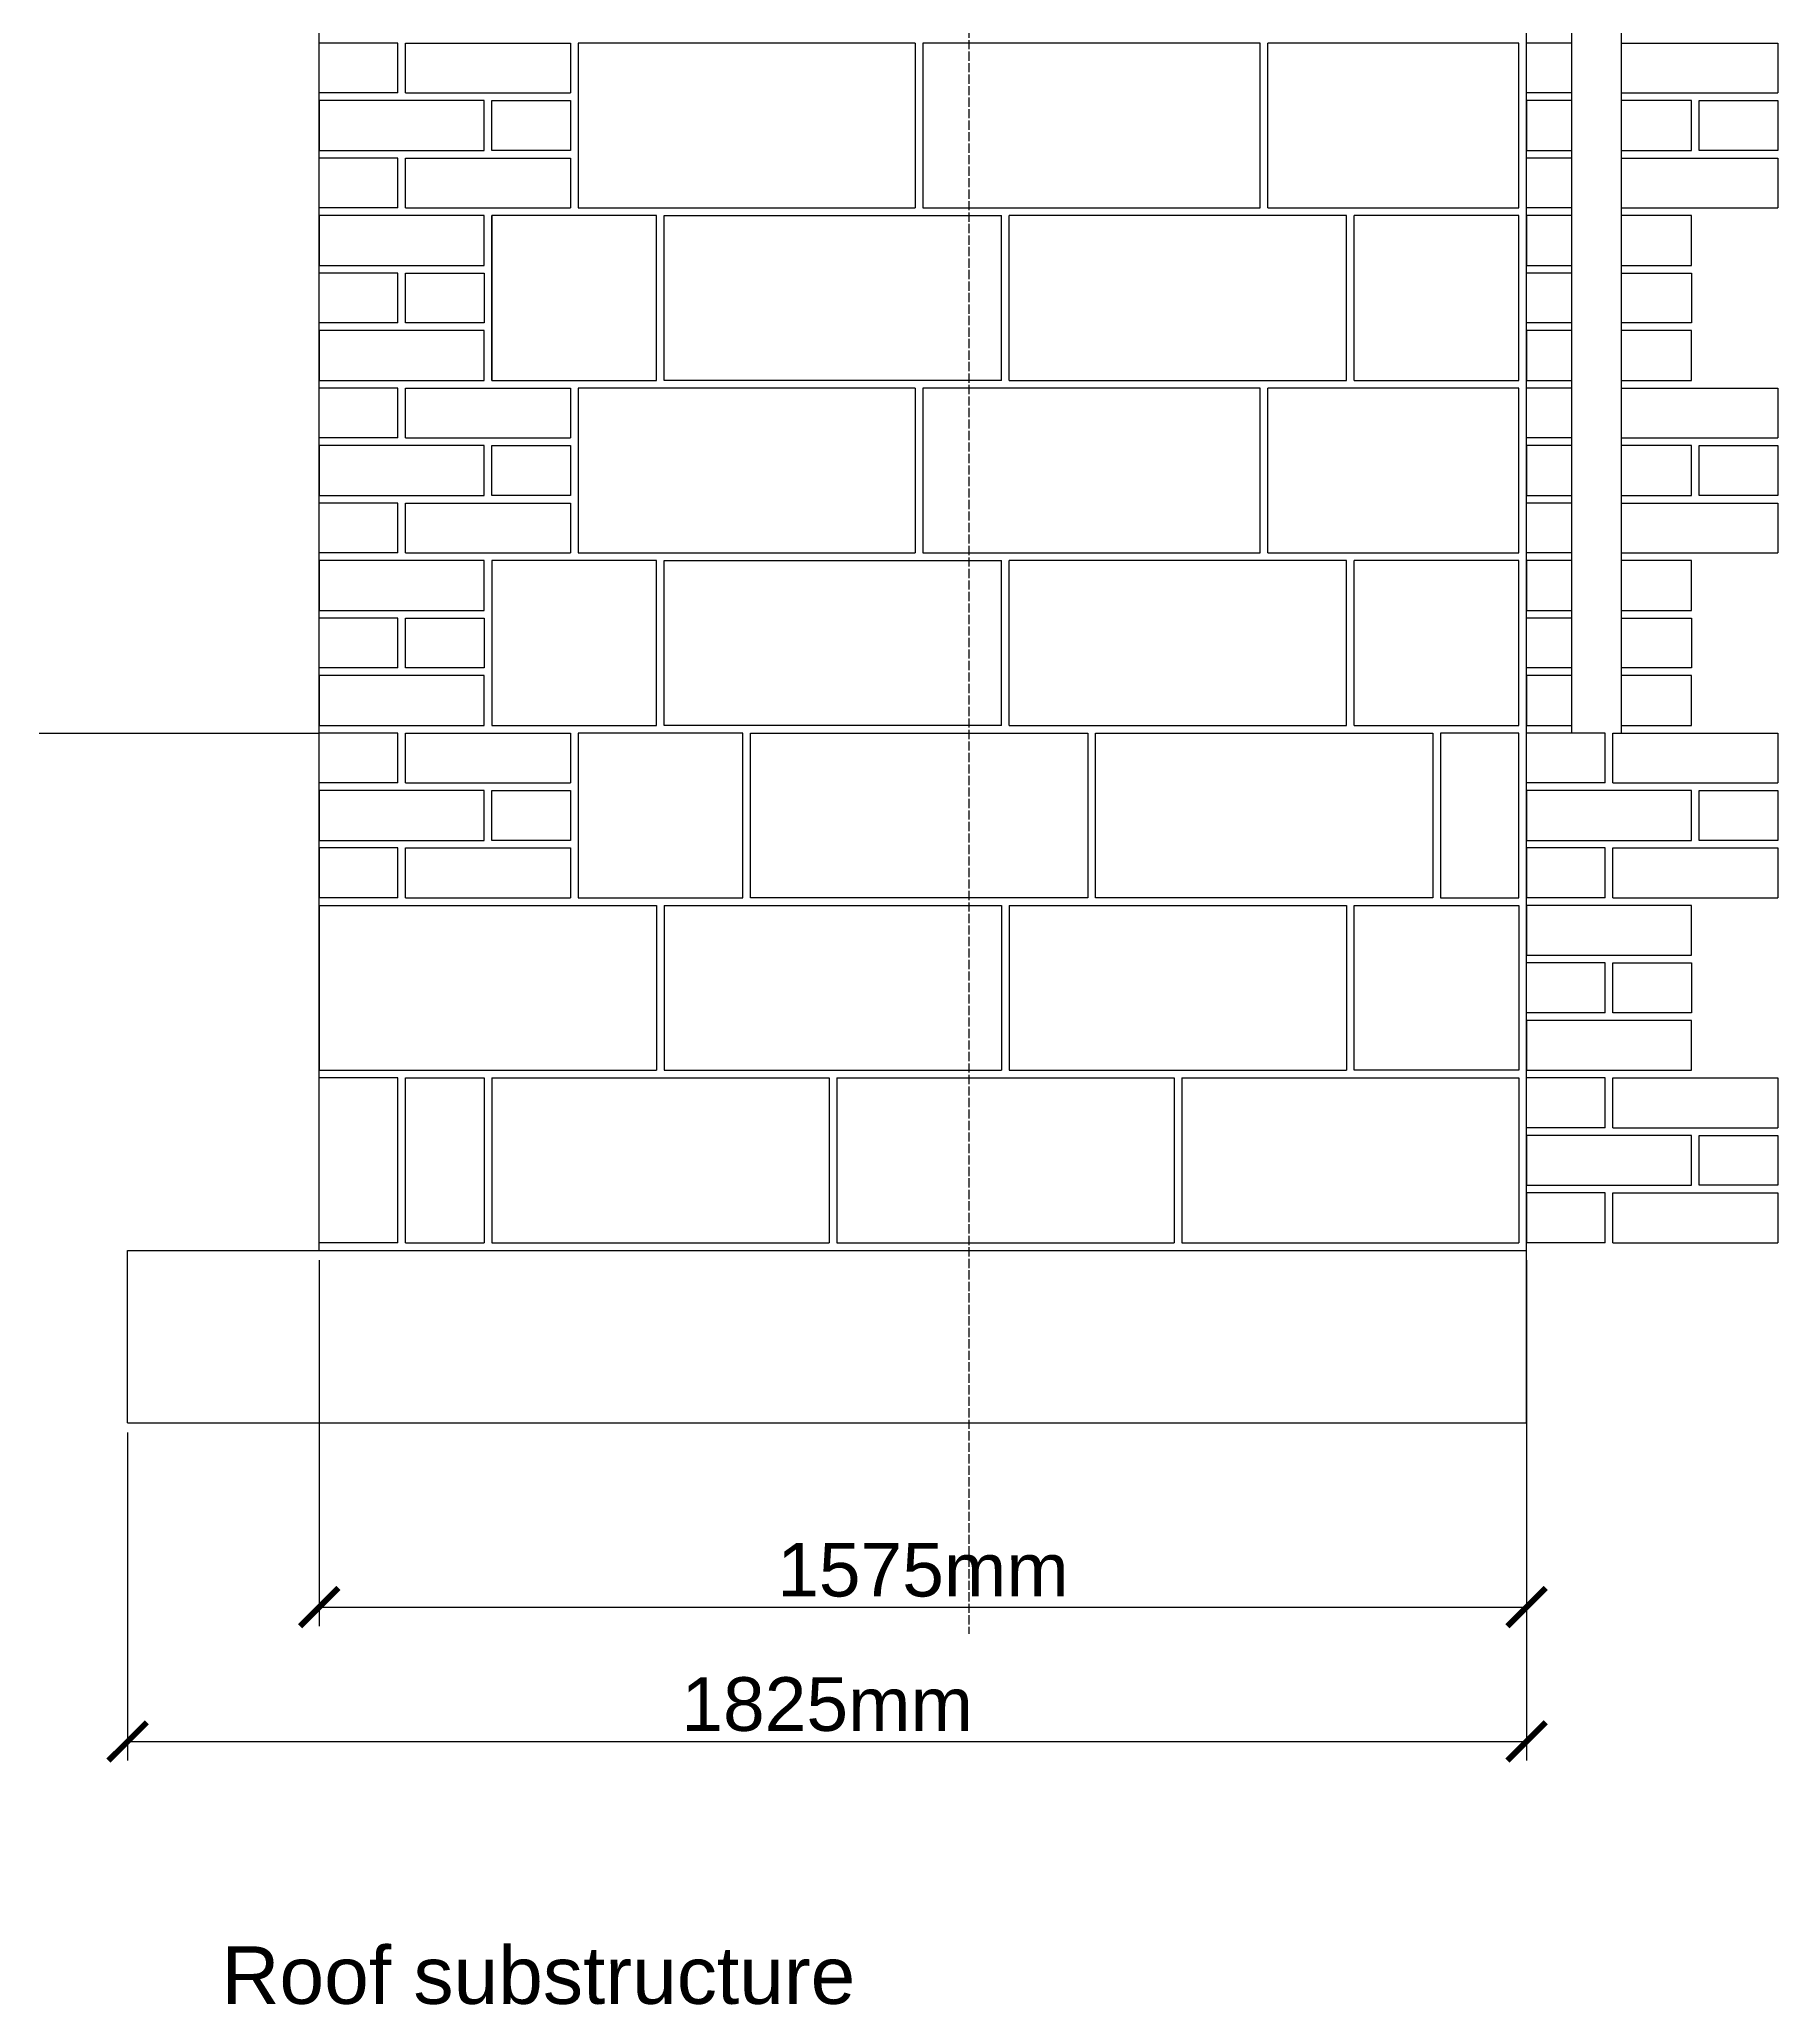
# Model space of a CAD drawing. Header units: millimetres. Extents: x -11841 to 102307, y -68819 to 40378.
# Drawn here: x 63877 to 66145, y 1229 to 3793 of the extents above; entities that cross this region are included whole.
import ezdxf

# ---------------------------------------------------------------- set-up
doc = ezdxf.new("R2010")
doc.units = ezdxf.units.MM
doc.linetypes.add('ACAD_ISO02W100', pattern=[15, 12, -3])
doc.styles.get("Standard").update_dxf_attribs({"font": 'Arial.ttf'})
doc.dimstyles.new('JRMStyle', dxfattribs={"dimtxt": 3.5, "dimasz": 2.5, "dimexe": 1.25, "dimexo": 0.625, "dimtad": 1, "dimdec": 0, "dimdsep": 46, "dimtxsty": 'Standard', "dimblk": 'ARCHTICK', "dimblk1": 'ARCHTICK', "dimblk2": 'ARCHTICK', "dimcen": 2.5, "dimadec": 0, "dimazin": 0, "dimtfac": 1, "dimtdec": 0, "dimtmove": 0, "dimatfit": 3, "dimldrblk": 'ARCHTICK', "dimfxl": 1, "dimarcsym": 0})

# ---------------------------------------------------------------- blocks, each defined once
blk = doc.blocks.new('_ArchTick')
at = {"color": 0, "linetype": 'ByBlock', "const_width": 0.15}
blk.add_lwpolyline([(-0.5, -0.5), (0.5, 0.5)], dxfattribs=at)
blk = doc.blocks.new('*D72')
at = {"color": 0, "lineweight": -2, "ltscale": 0.58, "transparency": 16777216}
for p, q in [((64242.02787783486, 2200.332281707066), (64242.02787783486, 1722.624275261907)), ((65817.02787783486, 2200.332281707067), (65817.02787783486, 1722.624275261907)), ((64242.02787783486, 1747.624275261907), (65817.02787783486, 1747.624275261907))]:
    blk.add_line(p, q, dxfattribs=at)
at = {"layer": 'Defpoints', "color": 0, "ltscale": 0.58, "transparency": 16777216}
for p in [(64242.02787783486, 2212.832281707066), (65817.02787783486, 2212.832281707067), (65817.02787783486, 1747.624275261907)]:
    blk.add_point(p, dxfattribs=at)
at = {"color": 0, "lineweight": -2, "ltscale": 0.58, "transparency": 16777216, "xscale": 50, "yscale": 50, "zscale": 50, "rotation": 180}
blk.add_blockref('_ArchTick', (64242.02787783486, 1747.624275261907), dxfattribs=at)
at = {"color": 0, "lineweight": -2, "ltscale": 0.58, "transparency": 16777216, "xscale": 50, "yscale": 50, "zscale": 50}
blk.add_blockref('_ArchTick', (65817.02787783486, 1747.624275261907), dxfattribs=at)
at = {"color": 0, "ltscale": 0.58, "transparency": 16777216, "insert": (65029.52787783486, 1795.864384402426), "char_height": 70, "attachment_point": 5}
blk.add_mtext('1575mm', dxfattribs=at)
blk = doc.blocks.new('*D73')
at = {"color": 0, "lineweight": -2, "ltscale": 0.58, "transparency": 16777216}
for p, q in [((63992.02787783486, 1975.332281707066), (63992.02787783486, 1547.292497059935)), ((65817.02787783486, 1975.332281707067), (65817.02787783486, 1547.292497059935)), ((63992.02787783486, 1572.292497059935), (65817.02787783486, 1572.292497059935))]:
    blk.add_line(p, q, dxfattribs=at)
at = {"layer": 'Defpoints', "color": 0, "ltscale": 0.58, "transparency": 16777216}
for p in [(63992.02787783486, 1987.832281707066), (65817.02787783486, 1987.832281707067), (65817.02787783486, 1572.292497059935)]:
    blk.add_point(p, dxfattribs=at)
at = {"color": 0, "lineweight": -2, "ltscale": 0.58, "transparency": 16777216, "xscale": 50, "yscale": 50, "zscale": 50, "rotation": 180}
blk.add_blockref('_ArchTick', (63992.02787783486, 1572.292497059935), dxfattribs=at)
at = {"color": 0, "lineweight": -2, "ltscale": 0.58, "transparency": 16777216, "xscale": 50, "yscale": 50, "zscale": 50}
blk.add_blockref('_ArchTick', (65817.02787783486, 1572.292497059935), dxfattribs=at)
at = {"color": 0, "ltscale": 0.58, "transparency": 16777216, "insert": (64904.52787783486, 1620.532606200454), "char_height": 70, "attachment_point": 5}
blk.add_mtext('1825mm', dxfattribs=at)

msp = doc.modelspace()

# ---------------------------------------------------------------- linework, layer by layer
at = {"linetype": 'ACAD_ISO02W100'}
msp.add_line((65089.45771201851, 6311.889887493824), (65089.45771201851, 1712.851113428849), dxfattribs=at)
for p, q in [((64242.02787783486, 2212.832281707067), (64242.02787783486, 6015.832281707101)), ((65817.02787783486, 1987.832281707067), (65817.02787783483, 5363.832281707068)), ((64344.52787783486, 3787.832281707067), (64242.02787783486, 3787.832281707067)), ((64344.52787783486, 3722.832281707067), (64344.52787783486, 3787.832281707067)), ((64354.52787783486, 3722.832281707067), (64354.52787783486, 3787.832281707067)), ((64354.52787783486, 3787.832281707067), (64569.52787783486, 3787.832281707067)), ((64569.52787783486, 3787.832281707067), (64569.52787783486, 3722.832281707067)), ((64579.52787783486, 3787.832281707067), (64579.52787783486, 3572.832281707067)), ((65019.52787783486, 3787.832281707067), (64579.52787783486, 3787.832281707067)), ((65019.52787783486, 3787.832281707067), (65019.52787783486, 3572.832281707067)), ((65029.52787783486, 3787.832281707067), (65029.52787783486, 3572.832281707067)), ((65029.52787783486, 3787.832281707067), (65029.52787783486, 3572.832281707067)), ((65469.52787783486, 3787.832281707067), (65029.52787783486, 3787.832281707067)), ((65469.52787783486, 3572.832281707067), (65469.52787783486, 3787.832281707067)), ((65479.52787783486, 3572.832281707067), (65479.52787783486, 3787.832281707067)), ((65807.02787783486, 3787.832281707067), (65479.52787783486, 3787.832281707067)), ((65807.02787783486, 3572.832281707067), (65807.02787783486, 3787.832281707067)), ((64344.52787783486, 3722.832281707067), (64242.02787783486, 3722.832281707067)), ((64354.52787783486, 3722.832281707067), (64569.52787783486, 3722.832281707067)), ((64457.02787783486, 3712.832281707067), (64242.02787783486, 3712.832281707067)), ((64242.02787783486, 3712.832281707067), (64242.02787783486, 3647.832281707067)), ((64457.02787783486, 3647.832281707067), (64457.02787783486, 3712.832281707067)), ((64467.02787783486, 3647.832281707067), (64467.02787783486, 3712.832281707067)), ((64467.02787783486, 3712.832281707067), (64569.52787783486, 3712.832281707067)), ((64569.52787783486, 3712.832281707067), (64569.52787783486, 3647.832281707067)), ((64242.02787783486, 3647.832281707067), (64457.02787783486, 3647.832281707067)), ((64569.52787783486, 3647.832281707067), (64467.02787783486, 3647.832281707067)), ((64344.52787783486, 3637.832281707067), (64242.02787783486, 3637.832281707067)), ((64344.52787783486, 3572.832281707067), (64344.52787783486, 3637.832281707067)), ((64354.52787783486, 3572.832281707067), (64354.52787783486, 3637.832281707067)), ((64354.52787783486, 3637.832281707067), (64569.52787783486, 3637.832281707067)), ((64569.52787783486, 3637.832281707067), (64569.52787783486, 3572.832281707067)), ((64344.52787783486, 3572.832281707067), (64242.02787783486, 3572.832281707067)), ((64354.52787783486, 3572.832281707067), (64569.52787783486, 3572.832281707067)), ((64579.52787783486, 3572.832281707067), (65019.52787783486, 3572.832281707067)), ((65029.52787783486, 3572.832281707067), (65469.52787783486, 3572.832281707067)), ((65479.52787783486, 3572.832281707067), (65807.02787783486, 3572.832281707067)), ((64457.02787783486, 3562.832281707067), (64242.02787783486, 3562.832281707067)), ((64242.02787783486, 3562.832281707067), (64242.02787783486, 3497.832281707067)), ((64457.02787783486, 3497.832281707067), (64457.02787783486, 3562.832281707067)), ((64467.02787783486, 3347.832281707067), (64467.02787783486, 3562.832281707067)), ((64682.02787783486, 3562.832281707067), (64467.02787783486, 3562.832281707067)), ((64467.02787783486, 3562.832281707067), (64467.02787783486, 3347.832281707067)), ((64682.02787783486, 3347.832281707067), (64682.02787783486, 3562.832281707067)), ((64692.02787783486, 3347.832281707067), (64692.02787783486, 3562.832281707067)), ((64692.02787783486, 3562.832281707067), (65132.02787783486, 3562.832281707067)), ((65132.02787783486, 3347.832281707067), (65132.02787783486, 3562.832281707067)), ((65132.02787783486, 3347.832281707067), (65132.02787783486, 3562.832281707067)), ((65142.02787783486, 3347.832281707067), (65142.02787783486, 3562.832281707067)), ((65142.02787783486, 3347.832281707067), (65142.02787783486, 3562.832281707067)), ((65582.02787783486, 3562.832281707067), (65142.02787783486, 3562.832281707067)), ((65582.02787783486, 3347.832281707067), (65582.02787783486, 3562.832281707067)), ((65592.02787783486, 3347.832281707067), (65592.02787783486, 3562.832281707067)), ((65807.02787783486, 3562.832281707067), (65592.02787783486, 3562.832281707067)), ((65807.02787783486, 3347.832281707067), (65807.02787783486, 3562.832281707067)), ((64242.02787783486, 3497.832281707067), (64457.02787783486, 3497.832281707067)), ((64344.52787783486, 3487.832281707067), (64242.02787783486, 3487.832281707067)), ((64344.52787783486, 3422.832281707067), (64344.52787783486, 3487.832281707067)), ((64354.52787783486, 3422.832281707067), (64354.52787783486, 3487.832281707067)), ((64354.52787783486, 3487.832281707067), (64457.02787783486, 3487.832281707067)), ((64457.02787783486, 3487.832281707067), (64457.02787783486, 3422.832281707067)), ((64344.52787783486, 3422.832281707067), (64242.02787783486, 3422.832281707067)), ((64457.02787783486, 3412.832281707067), (64242.02787783486, 3412.832281707067)), ((64242.02787783486, 3412.832281707067), (64242.02787783486, 3347.832281707067)), ((64457.02787783486, 3422.832281707067), (64354.52787783486, 3422.832281707067)), ((64457.02787783486, 3347.832281707067), (64457.02787783486, 3412.832281707067)), ((64242.02787783486, 3347.832281707067), (64457.02787783486, 3347.832281707067)), ((64344.52787783486, 3337.832281707067), (64242.02787783486, 3337.832281707067)), ((64344.52787783486, 3272.832281707067), (64344.52787783486, 3337.832281707067)), ((64354.52787783486, 3272.832281707067), (64354.52787783486, 3337.832281707067)), ((64354.52787783486, 3337.832281707067), (64569.52787783486, 3337.832281707067)), ((64467.02787783486, 3347.832281707067), (64682.02787783486, 3347.832281707067)), ((64569.52787783486, 3337.832281707067), (64569.52787783486, 3272.832281707067)), ((64579.52787783486, 3337.832281707067), (64579.52787783486, 3122.832281707067)), ((65019.52787783486, 3337.832281707067), (64579.52787783486, 3337.832281707067)), ((65132.02787783486, 3347.832281707067), (64692.02787783486, 3347.832281707067)), ((65019.52787783486, 3337.832281707067), (65019.52787783486, 3122.832281707067)), ((65029.52787783486, 3337.832281707067), (65029.52787783486, 3122.832281707067)), ((65469.52787783486, 3337.832281707067), (65029.52787783486, 3337.832281707067)), ((65142.02787783486, 3347.832281707067), (65582.02787783486, 3347.832281707067)), ((65469.52787783486, 3122.832281707067), (65469.52787783486, 3337.832281707067)), ((65479.52787783486, 3122.832281707067), (65479.52787783486, 3337.832281707067)), ((65807.02787783486, 3337.832281707067), (65479.52787783486, 3337.832281707067)), ((65592.02787783486, 3347.832281707067), (65807.02787783486, 3347.832281707067)), ((65807.02787783486, 3122.832281707067), (65807.02787783486, 3337.832281707067)), ((64344.52787783486, 3272.832281707067), (64242.02787783486, 3272.832281707067)), ((64457.02787783486, 3262.832281707067), (64242.02787783486, 3262.832281707067)), ((64242.02787783486, 3262.832281707067), (64242.02787783486, 3197.832281707067)), ((64354.52787783486, 3272.832281707067), (64569.52787783486, 3272.832281707067)), ((64457.02787783486, 3197.832281707067), (64457.02787783486, 3262.832281707067)), ((64467.02787783486, 3197.832281707067), (64467.02787783486, 3262.832281707067)), ((64467.02787783486, 3262.832281707067), (64569.52787783486, 3262.832281707067)), ((64569.52787783486, 3262.832281707067), (64569.52787783486, 3197.832281707067)), ((64242.02787783486, 3197.832281707067), (64457.02787783486, 3197.832281707067)), ((64344.52787783486, 3187.832281707067), (64242.02787783486, 3187.832281707067)), ((64344.52787783486, 3122.832281707067), (64344.52787783486, 3187.832281707067)), ((64354.52787783486, 3122.832281707067), (64354.52787783486, 3187.832281707067)), ((64354.52787783486, 3187.832281707067), (64569.52787783486, 3187.832281707067)), ((64569.52787783486, 3197.832281707067), (64467.02787783486, 3197.832281707067)), ((64569.52787783486, 3187.832281707067), (64569.52787783486, 3122.832281707067)), ((64344.52787783486, 3122.832281707067), (64242.02787783486, 3122.832281707067)), ((64457.02787783486, 3112.832281707067), (64242.02787783486, 3112.832281707067)), ((64242.02787783486, 3112.832281707067), (64242.02787783486, 3047.832281707067)), ((64354.52787783486, 3122.832281707067), (64569.52787783486, 3122.832281707067)), ((64457.02787783486, 3047.832281707067), (64457.02787783486, 3112.832281707067)), ((64682.02787783486, 3112.832281707067), (64467.02787783486, 3112.832281707067)), ((64467.02787783486, 3112.832281707067), (64467.02787783486, 2897.832281707067)), ((64579.52787783486, 3122.832281707067), (65019.52787783486, 3122.832281707067)), ((64682.02787783486, 2897.832281707067), (64682.02787783486, 3112.832281707067)), ((64692.02787783486, 2897.832281707067), (64692.02787783486, 3112.832281707067)), ((64692.02787783486, 3112.832281707067), (65132.02787783486, 3112.832281707067)), ((65029.52787783486, 3122.832281707067), (65469.52787783486, 3122.832281707067)), ((65132.02787783486, 2897.832281707067), (65132.02787783486, 3112.832281707067)), ((65142.02787783486, 2897.832281707067), (65142.02787783486, 3112.832281707067)), ((65582.02787783486, 3112.832281707067), (65142.02787783486, 3112.832281707067)), ((65479.52787783486, 3122.832281707067), (65807.02787783486, 3122.832281707067)), ((65582.02787783486, 2897.832281707067), (65582.02787783486, 3112.832281707067)), ((65592.02787783486, 2897.832281707067), (65592.02787783486, 3112.832281707067)), ((65807.02787783486, 3112.832281707067), (65592.02787783486, 3112.832281707067)), ((65807.02787783486, 2897.832281707067), (65807.02787783486, 3112.832281707067)), ((64242.02787783486, 3047.832281707067), (64457.02787783486, 3047.832281707067)), ((64344.52787783486, 3037.832281707067), (64242.02787783486, 3037.832281707067)), ((64344.52787783486, 2972.832281707067), (64344.52787783486, 3037.832281707067)), ((64354.52787783486, 2972.832281707067), (64354.52787783486, 3037.832281707067)), ((64354.52787783486, 3037.832281707067), (64457.02787783486, 3037.832281707067)), ((64457.02787783486, 3037.832281707067), (64457.02787783486, 2972.832281707067)), ((64344.52787783486, 2972.832281707067), (64242.02787783486, 2972.832281707067)), ((64457.02787783486, 2962.832281707067), (64242.02787783486, 2962.832281707067)), ((64242.02787783486, 2962.832281707067), (64242.02787783486, 2897.832281707067)), ((64457.02787783486, 2972.832281707067), (64354.52787783486, 2972.832281707067)), ((64457.02787783486, 2897.832281707067), (64457.02787783486, 2962.832281707067)), ((64242.02787783486, 2897.832281707067), (64457.02787783486, 2897.832281707067)), ((64467.02787783486, 2897.832281707067), (64682.02787783486, 2897.832281707067)), ((65132.02787783486, 2897.832281707067), (64692.02787783486, 2897.832281707067)), ((65142.02787783486, 2897.832281707067), (65582.02787783486, 2897.832281707067)), ((65592.02787783486, 2897.832281707067), (65807.02787783486, 2897.832281707067)), ((64344.52787783486, 2887.832281707067), (64242.02787783486, 2887.832281707067)), ((64344.52787783486, 2822.832281707067), (64344.52787783486, 2887.832281707067)), ((64354.52787783486, 2822.832281707067), (64354.52787783486, 2887.832281707067)), ((64354.52787783486, 2887.832281707067), (64569.52787783486, 2887.832281707067)), ((64569.52787783486, 2887.832281707067), (64569.52787783486, 2822.832281707067)), ((64794.52787783486, 2887.832281707067), (64579.52787783486, 2887.832281707067)), ((64579.52787783486, 2887.832281707067), (64579.52787783486, 2672.832281707067)), ((64794.52787783486, 2672.832281707067), (64794.52787783486, 2887.832281707067)), ((64804.52787783486, 2672.832281707067), (64804.52787783486, 2887.832281707067)), ((64804.52787783486, 2887.832281707067), (65244.52787783486, 2887.832281707067)), ((65244.52787783486, 2887.832281707067), (65244.52787783486, 2672.832281707067)), ((65254.52787783486, 2672.832281707067), (65254.52787783486, 2887.832281707067)), ((65254.52787783486, 2672.832281707067), (65254.52787783486, 2887.832281707067)), ((65254.52787783486, 2887.832281707067), (65694.52787783486, 2887.832281707067)), ((65694.52787783486, 2887.832281707067), (65694.52787783486, 2672.832281707067)), ((65704.52787783486, 2887.832281707067), (65704.52787783486, 2672.832281707067)), ((65807.02787783486, 2887.832281707067), (65704.52787783486, 2887.832281707067)), ((65807.02787783486, 2672.832281707067), (65807.02787783486, 2887.832281707067)), ((64344.52787783486, 2822.832281707067), (64242.02787783486, 2822.832281707067)), ((64354.52787783486, 2822.832281707067), (64569.52787783486, 2822.832281707067)), ((64457.02787783486, 2812.832281707067), (64242.02787783486, 2812.832281707067)), ((64242.02787783486, 2812.832281707067), (64242.02787783486, 2747.832281707067)), ((64457.02787783486, 2747.832281707067), (64457.02787783486, 2812.832281707067)), ((64467.02787783486, 2747.832281707067), (64467.02787783486, 2812.832281707067)), ((64467.02787783486, 2812.832281707067), (64569.52787783486, 2812.832281707067)), ((64569.52787783486, 2812.832281707067), (64569.52787783486, 2747.832281707067)), ((64242.02787783486, 2747.832281707067), (64457.02787783486, 2747.832281707067)), ((64569.52787783486, 2747.832281707067), (64467.02787783486, 2747.832281707067)), ((64242.02787783486, 2737.832281707067), (64242.02787783486, 2672.832281707067)), ((64242.02787783486, 2737.832281707067), (64242.02787783486, 2672.832281707067)), ((64344.52787783486, 2737.832281707067), (64242.02787783486, 2737.832281707067)), ((64344.52787783486, 2672.832281707067), (64344.52787783486, 2737.832281707067)), ((64354.52787783486, 2672.832281707067), (64354.52787783486, 2737.832281707067)), ((64354.52787783486, 2737.832281707067), (64569.52787783486, 2737.832281707067)), ((64569.52787783486, 2737.832281707067), (64569.52787783486, 2672.832281707067)), ((64344.52787783486, 2672.832281707067), (64242.02787783486, 2672.832281707067)), ((64354.52787783486, 2672.832281707067), (64569.52787783486, 2672.832281707067)), ((64579.52787783486, 2672.832281707067), (64794.52787783486, 2672.832281707067)), ((65244.52787783486, 2672.832281707067), (64804.52787783486, 2672.832281707067)), ((65694.52787783486, 2672.832281707067), (65254.52787783486, 2672.832281707067)), ((65704.52787783486, 2672.832281707067), (65807.02787783486, 2672.832281707067)), ((64242.02787783486, 2662.832281707067), (64242.02787783486, 2447.832281707067)), ((64242.02787783486, 2662.832281707067), (64682.02787783486, 2662.832281707067)), ((64682.02787783486, 2662.832281707067), (64682.02787783486, 2447.832281707067)), ((64692.02787783486, 2662.832281707067), (64692.02787783486, 2447.832281707067)), ((64692.02787783486, 2662.832281707067), (65132.02787783486, 2662.832281707067)), ((65132.02787783486, 2662.832281707067), (65132.02787783486, 2447.832281707067)), ((65142.02787783486, 2662.832281707067), (65142.02787783486, 2447.832281707067)), ((65142.02787783486, 2662.832281707067), (65582.02787783486, 2662.832281707067)), ((65582.02787783486, 2662.832281707067), (65582.02787783486, 2447.832281707067)), ((65592.02787783486, 2447.832281707067), (65592.02787783486, 2662.832281707067)), ((65592.02787783486, 2662.832281707067), (65807.02787783486, 2662.832281707067)), ((65807.02787783486, 2662.832281707067), (65807.02787783486, 2447.832281707067)), ((64242.02787783486, 2447.832281707067), (64682.02787783486, 2447.832281707067)), ((64344.52787783486, 2437.832281707067), (64242.02787783486, 2437.832281707067)), ((64344.52787783486, 2222.832281707067), (64344.52787783486, 2437.832281707067)), ((64354.52787783486, 2222.832281707067), (64354.52787783486, 2437.832281707067)), ((64354.52787783486, 2437.832281707067), (64457.02787783486, 2437.832281707067)), ((64457.02787783486, 2437.832281707067), (64457.02787783486, 2222.832281707067)), ((64467.02787783486, 2437.832281707067), (64467.02787783486, 2222.832281707067)), ((64467.02787783486, 2437.832281707067), (64907.02787783486, 2437.832281707067)), ((64692.02787783486, 2447.832281707067), (65132.02787783486, 2447.832281707067)), ((64907.02787783486, 2437.832281707067), (64907.02787783486, 2222.832281707067)), ((64917.02787783486, 2437.832281707067), (64917.02787783486, 2222.832281707067)), ((64917.02787783486, 2437.832281707067), (65357.02787783486, 2437.832281707067)), ((65142.02787783486, 2447.832281707067), (65582.02787783486, 2447.832281707067)), ((65357.02787783486, 2437.832281707067), (65357.02787783486, 2222.832281707067)), ((65367.02787783486, 2437.832281707067), (65367.02787783486, 2222.832281707067)), ((65367.02787783486, 2437.832281707067), (65807.02787783486, 2437.832281707067)), ((65807.02787783486, 2447.832281707067), (65592.02787783486, 2447.832281707067)), ((65807.02787783486, 2437.832281707067), (65807.02787783486, 2222.832281707067)), ((63992.02787783486, 1987.832281707066), (63992.02787783486, 2212.832281707067)), ((63992.02787783486, 2212.832281707067), (64242.02787783486, 2212.832281707067)), ((64344.52787783486, 2222.832281707067), (64242.02787783486, 2222.832281707067)), ((64242.02787783486, 2212.832281707067), (65817.02787783486, 2212.832281707067)), ((64354.52787783486, 2222.832281707067), (64457.02787783486, 2222.832281707067)), ((64467.02787783486, 2222.832281707067), (64907.02787783486, 2222.832281707067)), ((64917.02787783486, 2222.832281707067), (65357.02787783486, 2222.832281707067)), ((65367.02787783486, 2222.832281707067), (65807.02787783486, 2222.832281707067)), ((63992.02787783486, 1987.832281707066), (65817.02787783486, 1987.832281707066))]:
    msp.add_line(p, q)
at = {"ltscale": 0.58}
for p, q in [((65875.5215229775, 5363.832281707068), (65875.5215229775, 2887.832281707066)), ((65940.5215229775, 5193.832281707031), (65940.5215229775, 2887.832281707067)), ((63876.79769110034, 2887.832281707067), (64242.02787783486, 2887.832281707067))]:
    msp.add_line(p, q, dxfattribs=at)
at = {"color": 253}
for p, q in [((65875.5215229775, 3787.832281707066), (65817.02787783486, 3787.832281707067)), ((65940.5215229775, 3787.832281707066), (66144.52787783486, 3787.832281707067)), ((66144.52787783486, 3787.832281707067), (66144.52787783486, 3722.832281707067)), ((65875.5215229775, 3722.832281707066), (65817.02787783486, 3722.832281707067)), ((65940.5215229775, 3722.832281707066), (66144.52787783486, 3722.832281707067)), ((65817.02787783486, 3712.832281707067), (65817.02787783486, 3647.832281707067)), ((65875.52152297749, 3712.832281707066), (65817.02787783486, 3712.832281707067)), ((66032.02787783486, 3712.832281707067), (65940.5215229775, 3712.832281707066)), ((66032.02787783486, 3647.832281707067), (66032.02787783486, 3712.832281707067)), ((66042.02787783486, 3647.832281707067), (66042.02787783486, 3712.832281707067)), ((66042.02787783486, 3712.832281707067), (66144.52787783486, 3712.832281707067)), ((66144.52787783486, 3712.832281707067), (66144.52787783486, 3647.832281707067)), ((65817.02787783486, 3647.832281707067), (65875.52152297749, 3647.832281707066)), ((65940.5215229775, 3647.832281707066), (66032.02787783486, 3647.832281707067)), ((66144.52787783486, 3647.832281707067), (66042.02787783486, 3647.832281707067)), ((65875.5215229775, 3637.832281707066), (65817.02787783486, 3637.832281707067)), ((65940.5215229775, 3637.832281707066), (66144.52787783486, 3637.832281707067)), ((66144.52787783486, 3637.832281707067), (66144.52787783486, 3572.832281707067)), ((65875.5215229775, 3572.832281707066), (65817.02787783486, 3572.832281707067)), ((65940.5215229775, 3572.832281707066), (66144.52787783486, 3572.832281707067)), ((65817.02787783486, 3562.832281707067), (65817.02787783486, 3497.832281707067)), ((65875.52152297749, 3562.832281707066), (65817.02787783486, 3562.832281707067)), ((66032.02787783486, 3562.832281707067), (65940.5215229775, 3562.832281707066)), ((66032.02787783486, 3497.832281707067), (66032.02787783486, 3562.832281707067)), ((65817.02787783486, 3497.832281707067), (65875.52152297749, 3497.832281707066)), ((65875.5215229775, 3487.832281707066), (65817.02787783486, 3487.832281707067)), ((65940.5215229775, 3497.832281707066), (66032.02787783486, 3497.832281707067)), ((65940.5215229775, 3487.832281707067), (66032.02787783486, 3487.832281707067)), ((66032.02787783486, 3487.832281707067), (66032.02787783486, 3422.832281707067)), ((65875.5215229775, 3422.832281707067), (65817.02787783486, 3422.832281707067)), ((65817.02787783486, 3412.832281707067), (65817.02787783486, 3347.832281707067)), ((65875.52152297749, 3412.832281707066), (65817.02787783486, 3412.832281707067)), ((66032.02787783486, 3422.832281707067), (65940.5215229775, 3422.832281707067)), ((66032.02787783486, 3412.832281707067), (65940.5215229775, 3412.832281707067)), ((66032.02787783486, 3347.832281707067), (66032.02787783486, 3412.832281707067)), ((65817.02787783486, 3347.832281707067), (65875.52152297749, 3347.832281707066)), ((65875.5215229775, 3337.832281707067), (65817.02787783486, 3337.832281707067)), ((65940.5215229775, 3347.832281707067), (66032.02787783486, 3347.832281707067)), ((65940.5215229775, 3337.832281707067), (66144.52787783486, 3337.832281707067)), ((66144.52787783486, 3337.832281707067), (66144.52787783486, 3272.832281707067)), ((65875.5215229775, 3272.832281707067), (65817.02787783486, 3272.832281707067)), ((65817.02787783486, 3262.832281707067), (65817.02787783486, 3197.832281707067)), ((65875.52152297749, 3262.832281707066), (65817.02787783486, 3262.832281707067)), ((65940.5215229775, 3272.832281707067), (66144.52787783486, 3272.832281707067)), ((66032.02787783486, 3262.832281707067), (65940.5215229775, 3262.832281707067)), ((66032.02787783486, 3197.832281707067), (66032.02787783486, 3262.832281707067)), ((66042.02787783486, 3197.832281707067), (66042.02787783486, 3262.832281707067)), ((66042.02787783486, 3262.832281707067), (66144.52787783486, 3262.832281707067)), ((66144.52787783486, 3262.832281707067), (66144.52787783486, 3197.832281707067)), ((65817.02787783486, 3197.832281707067), (65875.52152297749, 3197.832281707066)), ((65875.5215229775, 3187.832281707067), (65817.02787783486, 3187.832281707067)), ((65940.5215229775, 3197.832281707067), (66032.02787783486, 3197.832281707067)), ((65940.5215229775, 3187.832281707067), (66144.52787783486, 3187.832281707067)), ((66144.52787783486, 3197.832281707067), (66042.02787783486, 3197.832281707067)), ((66144.52787783486, 3187.832281707067), (66144.52787783486, 3122.832281707067)), ((65875.5215229775, 3122.832281707067), (65817.02787783486, 3122.832281707067)), ((65817.02787783486, 3112.832281707067), (65817.02787783486, 3047.832281707067)), ((65875.52152297749, 3112.832281707066), (65817.02787783486, 3112.832281707067)), ((65940.5215229775, 3122.832281707067), (66144.52787783486, 3122.832281707067)), ((66032.02787783486, 3112.832281707067), (65940.5215229775, 3112.832281707067)), ((66032.02787783486, 3047.832281707067), (66032.02787783486, 3112.832281707067)), ((65817.02787783486, 3047.832281707067), (65875.52152297749, 3047.832281707066)), ((65875.5215229775, 3037.832281707067), (65817.02787783486, 3037.832281707067)), ((65940.5215229775, 3047.832281707067), (66032.02787783486, 3047.832281707067)), ((65940.5215229775, 3037.832281707067), (66032.02787783486, 3037.832281707067)), ((66032.02787783486, 3037.832281707067), (66032.02787783486, 2972.832281707067)), ((65875.5215229775, 2972.832281707067), (65817.02787783486, 2972.832281707067)), ((65817.02787783486, 2962.832281707067), (65817.02787783486, 2897.832281707067)), ((65875.52152297749, 2962.832281707066), (65817.02787783486, 2962.832281707067)), ((66032.02787783486, 2972.832281707067), (65940.5215229775, 2972.832281707067)), ((66032.02787783486, 2962.832281707067), (65940.5215229775, 2962.832281707067)), ((66032.02787783486, 2897.832281707067), (66032.02787783486, 2962.832281707067)), ((65817.02787783486, 2897.832281707067), (65875.52152297749, 2897.832281707066)), ((65940.5215229775, 2897.832281707067), (66032.02787783486, 2897.832281707067)), ((65919.52787783486, 2887.832281707067), (65817.02787783486, 2887.832281707067)), ((65919.52787783486, 2822.832281707067), (65919.52787783486, 2887.832281707067)), ((65929.52787783486, 2822.832281707067), (65929.52787783486, 2887.832281707067)), ((65929.52787783486, 2887.832281707067), (66144.52787783486, 2887.832281707067)), ((66144.52787783486, 2887.832281707067), (66144.52787783486, 2822.832281707067)), ((65919.52787783486, 2822.832281707067), (65817.02787783486, 2822.832281707067)), ((65929.52787783486, 2822.832281707067), (66144.52787783486, 2822.832281707067)), ((66032.02787783486, 2812.832281707067), (65817.02787783486, 2812.832281707067)), ((65817.02787783486, 2812.832281707067), (65817.02787783486, 2747.832281707067)), ((66032.02787783486, 2747.832281707067), (66032.02787783486, 2812.832281707067)), ((66042.02787783486, 2747.832281707067), (66042.02787783486, 2812.832281707067)), ((66042.02787783486, 2812.832281707067), (66144.52787783486, 2812.832281707067)), ((66144.52787783486, 2812.832281707067), (66144.52787783486, 2747.832281707067)), ((65817.02787783486, 2747.832281707067), (66032.02787783486, 2747.832281707067)), ((66144.52787783486, 2747.832281707067), (66042.02787783486, 2747.832281707067)), ((65817.02787783486, 2737.832281707067), (65817.02787783486, 2672.832281707067)), ((65817.02787783486, 2737.832281707067), (65817.02787783486, 2672.832281707067)), ((65919.52787783486, 2737.832281707067), (65817.02787783486, 2737.832281707067)), ((65919.52787783486, 2672.832281707067), (65919.52787783486, 2737.832281707067)), ((65929.52787783486, 2672.832281707067), (65929.52787783486, 2737.832281707067)), ((65929.52787783486, 2737.832281707067), (66144.52787783486, 2737.832281707067)), ((66144.52787783486, 2737.832281707067), (66144.52787783486, 2672.832281707067)), ((65919.52787783486, 2672.832281707067), (65817.02787783486, 2672.832281707067)), ((65929.52787783486, 2672.832281707067), (66144.52787783486, 2672.832281707067)), ((66032.02787783486, 2662.832281707067), (65817.02787783486, 2662.832281707067)), ((65817.02787783486, 2662.832281707067), (65817.02787783486, 2597.832281707067)), ((66032.02787783486, 2597.832281707067), (66032.02787783486, 2662.832281707067)), ((65817.02787783486, 2597.832281707067), (66032.02787783486, 2597.832281707067)), ((65919.52787783486, 2587.832281707067), (65817.02787783486, 2587.832281707067)), ((65919.52787783486, 2522.832281707067), (65919.52787783486, 2587.832281707067)), ((65929.52787783486, 2522.832281707067), (65929.52787783486, 2587.832281707067)), ((65929.52787783486, 2587.832281707067), (66032.02787783486, 2587.832281707067)), ((66032.02787783486, 2587.832281707067), (66032.02787783486, 2522.832281707067)), ((65919.52787783486, 2522.832281707067), (65817.02787783486, 2522.832281707067)), ((66032.02787783486, 2512.832281707067), (65817.02787783486, 2512.832281707067)), ((65817.02787783486, 2512.832281707067), (65817.02787783486, 2447.832281707067)), ((66032.02787783486, 2522.832281707067), (65929.52787783486, 2522.832281707067)), ((66032.02787783486, 2447.832281707067), (66032.02787783486, 2512.832281707067)), ((65817.02787783486, 2447.832281707067), (66032.02787783486, 2447.832281707067)), ((65919.52787783486, 2437.832281707067), (65817.02787783486, 2437.832281707067)), ((65919.52787783486, 2372.832281707067), (65919.52787783486, 2437.832281707067)), ((65929.52787783486, 2372.832281707067), (65929.52787783486, 2437.832281707067)), ((65929.52787783486, 2437.832281707067), (66144.52787783486, 2437.832281707067)), ((66144.52787783486, 2437.832281707067), (66144.52787783486, 2372.832281707067)), ((65919.52787783486, 2372.832281707067), (65817.02787783486, 2372.832281707067)), ((66032.02787783486, 2362.832281707067), (65817.02787783486, 2362.832281707067)), ((65817.02787783486, 2362.832281707067), (65817.02787783486, 2297.832281707067)), ((65929.52787783486, 2372.832281707067), (66144.52787783486, 2372.832281707067)), ((66032.02787783486, 2297.832281707067), (66032.02787783486, 2362.832281707067)), ((66042.02787783486, 2297.832281707067), (66042.02787783486, 2362.832281707067)), ((66042.02787783486, 2362.832281707067), (66144.52787783486, 2362.832281707067)), ((66144.52787783486, 2362.832281707067), (66144.52787783486, 2297.832281707067)), ((65817.02787783486, 2297.832281707067), (66032.02787783486, 2297.832281707067)), ((65817.02787783486, 2287.832281707067), (65817.02787783486, 2222.832281707067)), ((65817.02787783486, 2287.832281707067), (65817.02787783486, 2222.832281707067)), ((65919.52787783486, 2287.832281707067), (65817.02787783486, 2287.832281707067)), ((65919.52787783486, 2222.832281707067), (65919.52787783486, 2287.832281707067)), ((65929.52787783486, 2222.832281707067), (65929.52787783486, 2287.832281707067)), ((65929.52787783486, 2287.832281707067), (66144.52787783486, 2287.832281707067)), ((66144.52787783486, 2297.832281707067), (66042.02787783486, 2297.832281707067)), ((66144.52787783486, 2287.832281707067), (66144.52787783486, 2222.832281707067)), ((65919.52787783486, 2222.832281707067), (65817.02787783486, 2222.832281707067)), ((65929.52787783486, 2222.832281707067), (66144.52787783486, 2222.832281707067))]:
    msp.add_line(p, q, dxfattribs=at)

# ---------------------------------------------------------------- texts
at = {"ltscale": 0.58, "insert": (64114.41437732626, 1304.903268942334), "char_height": 75, "attachment_point": 1}
msp.add_mtext_dynamic_manual_height_columns('Roof substructure', width=1244.073924553813, gutter_width=12.5, heights=[0], dxfattribs=at)

# ---------------------------------------------------------------- dimensions: what is measured, and where the dimension line sits
at = {"ltscale": 0.58}
dim = msp.add_linear_dim(base=(65817.02787783486, 1747.624275261907), p1=(64242.02787783486, 2212.832281707066), p2=(65817.02787783486, 2212.832281707067), dimstyle='JRMStyle', override={"dimpost": 'mm'}, dxfattribs=at)
dim.commit()
dim.dimension.update_dxf_attribs({"geometry": '*D72', "text_midpoint": (65029.52787783486, 1795.864384402426)})
dim = msp.add_aligned_dim(p1=(63992.02787783486, 1987.832281707066), p2=(65817.02787783486, 1987.832281707067), distance=-415.53978464713214, dimstyle='JRMStyle', override={"dimpost": 'mm'}, dxfattribs=at)
dim.commit()
dim.dimension.update_dxf_attribs({"geometry": '*D73', "text_midpoint": (64904.52787783486, 1620.532606200454)})

doc.saveas('drawing.dxf')
